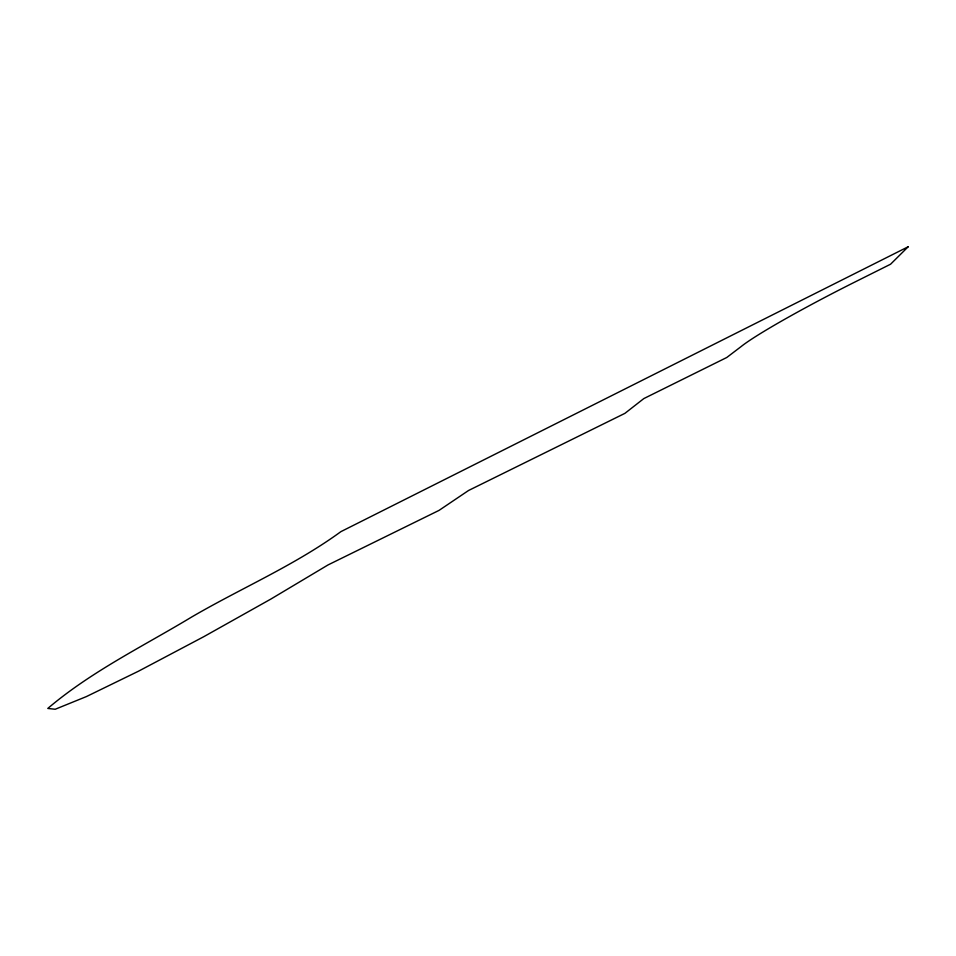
<?xml version="1.0" encoding="UTF-8"?>
<svg xmlns="http://www.w3.org/2000/svg" width="956" height="956" viewBox="0 0 956 956"><rect width="100%" height="100%" fill="white"/><g stroke="black" fill="none" stroke-linecap="round" stroke-linejoin="round"><path stroke-width="1.43" d="M908.2 246.744L890.574 264.214L854.748 282.104A114.624 7.72 -27.3 0 0 741.008 346.658L726.763 357.496L643.83 398.58L624.913 413.351L468.56 490.488L439.043 510.385L328.051 564.924L270.847 599.077L203.771 636.696L138.477 671.208L86.351 696.601L55.209 709.256L47.8 708.444C91.167 671.518 143.113 646.316 191.654 617.026C241.199 588.119 294.352 565.534 340.898 531.644L908.2 246.744"/></g></svg>
